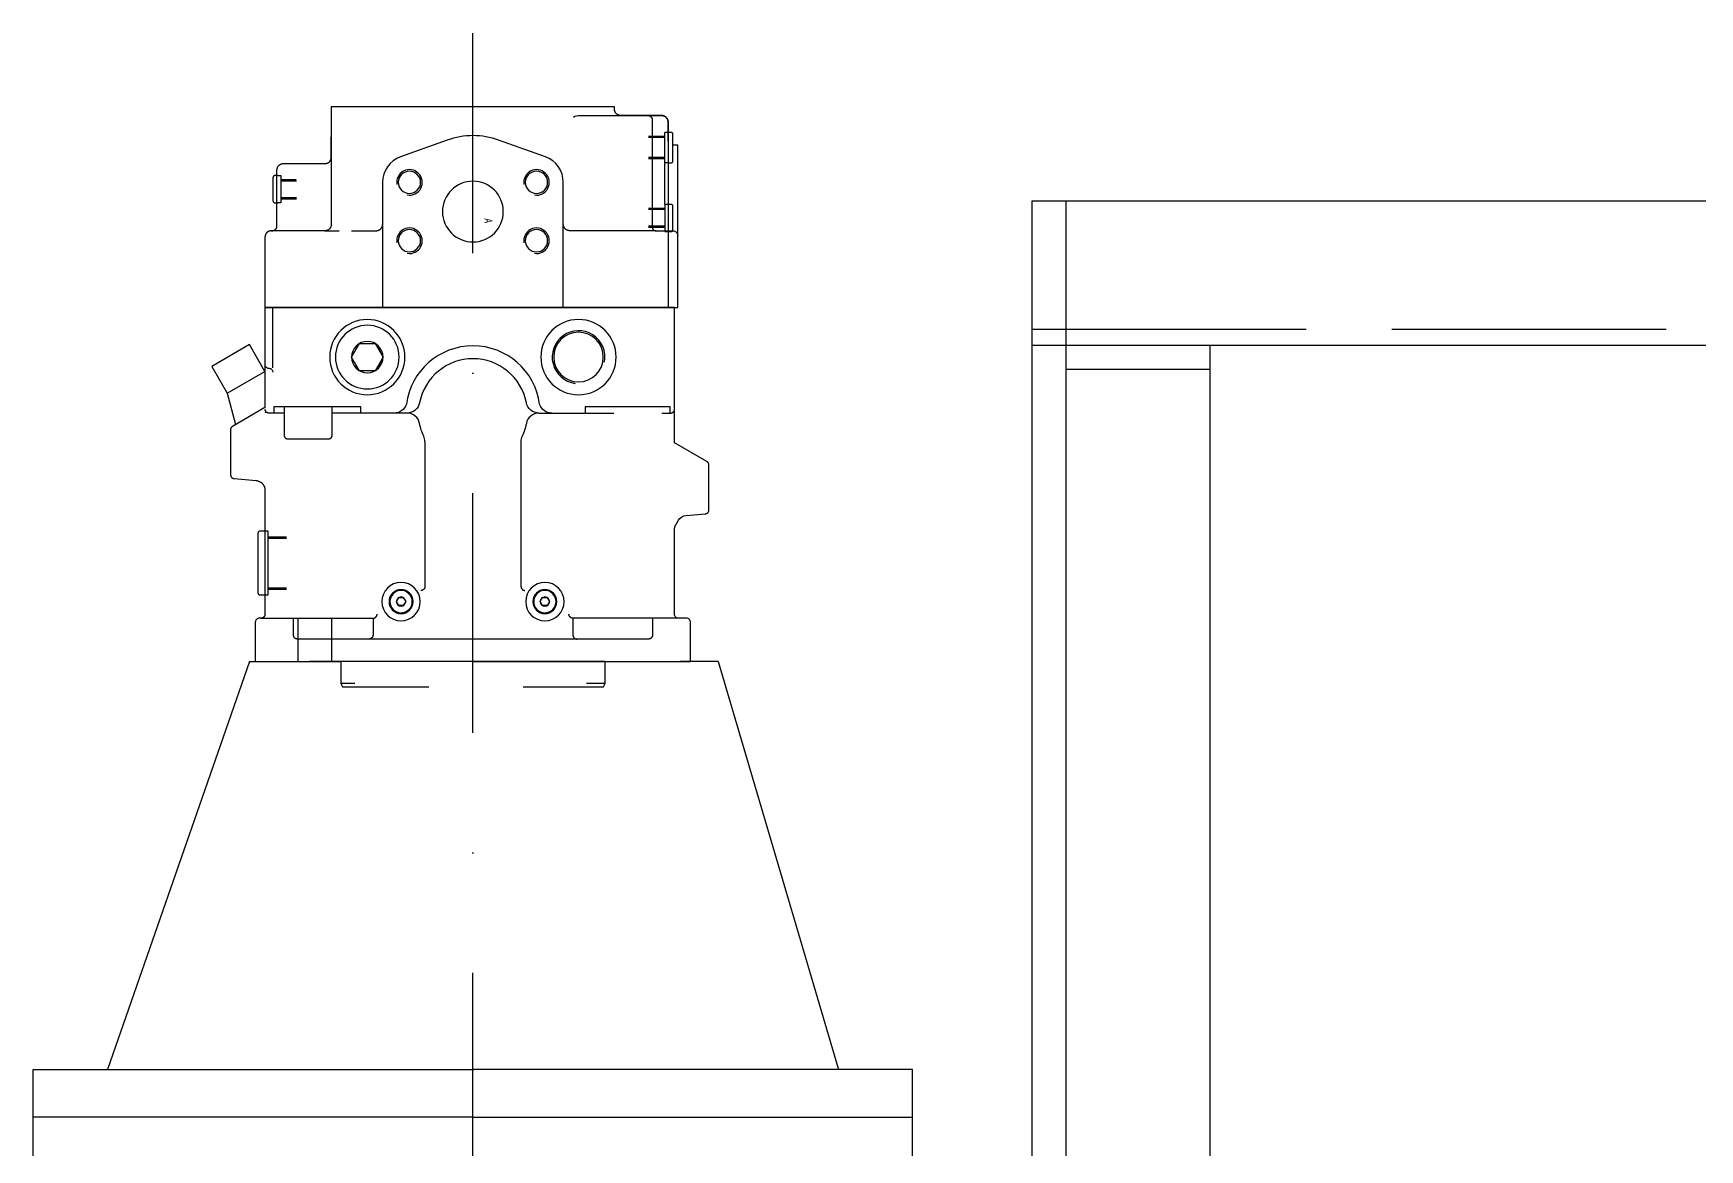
# Model space of a CAD drawing. Extents: x 33214 to 95067, y 8279 to 51908.
# Drawn here: x 41507 to 42548, y 22299 to 22997 of the extents above; entities that cross this region are included whole.
import ezdxf
from ezdxf.enums import TextEntityAlignment as Align

# ---------------------------------------------------------------- set-up
doc = ezdxf.new("R2010")
doc.units = 0
doc.header["$LTSCALE"] = 300
doc.header["$MEASUREMENT"] = 0
for name, pattern in [('DASHDOT', [1, 0.5, -0.25, 0, -0.25]), ('DASHED', [0.75, 0.5, -0.25]), ('SNT-025', [0.74, 0.4, -0.17, 0, -0.17])]:
    doc.linetypes.add(name, pattern=pattern)
for name, color, linetype in [('GENERATORSETT', 1, 'CONTINUOUS'), ('KOMP', 1, 'CONTINUOUS'), ('S0CO2', 2, 'CONTINUOUS'), ('S0CO3', 3, 'CONTINUOUS')]:
    doc.layers.add(name, color=color, linetype=linetype)
doc.styles.add('ST3', font='monotxt', dxfattribs={"oblique": 0.1})

# ---------------------------------------------------------------- blocks, each defined once
blk = doc.blocks.new('GENERATOR-CENTER')
at = {"layer": 'GENERATORSETT'}
for p, q in [((274.4, 750), (-3075.6, 750)), ((-3075.6, -750), (-3075.6, 750)), ((-3075.6, 660), (274.4, 660)), ((-2985.6, -660), (-2985.6, 660)), ((-3075.6, 645), (-2985.6, 645))]:
    blk.add_line(p, q, dxfattribs=at)
at = {"layer": 'S0CO3', "linetype": 'DASHED'}
blk.add_line((-3075.6, 670), (252.8, 670), dxfattribs=at)
at = {"layer": 'S0CO3', "linetype": 'Continuous'}
blk.add_line((-3075.6, 660), (252.8, 660), dxfattribs=at)
blk = doc.blocks.new('motorfundament')
at = {"layer": 'S0CO3', "linetype": 'Continuous'}
for p, q in [((1828, 750), (1828, 660)), ((5178, 750), (1828, 750)), ((1828, 660), (5178, 660)), ((1828, 660), (1828, -660))]:
    blk.add_line(p, q, dxfattribs=at)
at = {"layer": 'S0CO3', "linetype": 'DASHED'}
blk.add_line((1828, 670), (5178, 670), dxfattribs=at)
blk = doc.blocks.new('HYDRPUMPE-OVEN')
at = {"layer": 'KOMP'}
for p, q in [((602.4, 281.8), (602.4, 6.4)), ((648.4, 281.8), (602.4, 281.8)), ((656.6, 281.8), (632.2, 281.8)), ((632.2, 7), (632.2, 281.8)), ((347.2, 146.6), (602.4, 235.4)), ((179.5, 160.5), (165.9, 137)), ((347.2, 146.6), (347.2, 143)), ((191.3, 136.1), (191.7, 137)), ((45.9, 127), (45.9, 117.4)), ((46.6, 127), (46.6, 117.2)), ((57.1, 127), (57.1, 117.3)), ((57.9, 127), (57.9, 117.2)), ((163.6, 132), (125.9, 132)), ((269.2, 135), (269.2, 123.5)), ((270.2, 135), (270.2, 123.4)), ((301.2, 135), (301.2, 123.4)), ((302.2, 123.4), (302.2, 135)), ((347.2, 133.1), (347.2, 109.4)), ((347.2, 116.2), (320.2, 116.2)), ((347.2, -6.6), (347.2, 109.4)), ((347.2, 95.2), (320.2, 95.2)), ((347.2, -75.6), (347.2, 89.5)), ((347.2, 7), (347.2, -109)), ((602.4, -267.8), (602.4, 7.5)), ((632.2, 7), (632.2, -267.8)), ((18.9, -113), (18.9, -102.7)), ((19.6, -113), (19.6, -102.7)), ((32.1, -113), (32.1, -102.7)), ((32.9, -113), (32.9, -102.7)), ((63.9, -113), (63.9, -102.7)), ((64.6, -113), (64.6, -102.7)), ((75.1, -113), (75.1, -102.7)), ((75.9, -113), (75.9, -102.7)), ((61.4, -113), (16.4, -113)), ((16.4, -115), (16.4, -113)), ((35.4, -115), (35.4, -113)), ((347.2, -146.2), (347.2, -122.6)), ((347.2, -146.2), (602.4, -221.5)), ((648.4, -267.8), (602.4, -267.8)), ((656.6, -267.8), (632.2, -267.8))]:
    blk.add_line(p, q, dxfattribs=at)
at = {"layer": 'KOMP', "linetype": 'DASHDOT'}
blk.add_line((1592.3, 7), (-45.6, 7), dxfattribs=at)
at = {"layer": 'KOMP'}
for points in [[(166, 137), (165.9, 137), (149.1, 146.7), (162.7, 170.2), (179.5, 160.5), (199.1, 155.3)], [(191.9, 125), (191.9, 134.5), (191.9, 134.5), (191.9, 134.5), (191.9, 134.6), (191.9, 134.7), (191.9, 134.7), (191.9, 134.8), (191.8, 134.9), (191.8, 135), (191.8, 135), (191.8, 135.1), (191.8, 135.2), (191.8, 135.3), (191.7, 135.3), (191.7, 135.4), (191.7, 135.5), (191.6, 135.6), (191.6, 135.6), (191.6, 135.7), (191.5, 135.8), (191.5, 135.8), (191.4, 135.9), (191.4, 136), (191.3, 136), (191.3, 136.1), (191.2, 136.2), (191.2, 136.2), (191.1, 136.3), (191, 136.3), (191, 136.4), (190.9, 136.4), (190.8, 136.5), (190.8, 136.5), (190.7, 136.6), (190.6, 136.6), (190.6, 136.7), (190.5, 136.7), (190.4, 136.7), (190.3, 136.8), (190.3, 136.8), (190.2, 136.8), (190.1, 136.8), (190, 136.9), (190, 136.9), (189.9, 136.9), (189.8, 136.9), (189.7, 136.9), (189.7, 136.9), (189.6, 136.9), (189.5, 137), (189.4, 137)], [(265.7, 137), (265.7, 139.9), (265.7, 139.9), (265.7, 139.9), (265.7, 139.9), (265.7, 140), (265.7, 140), (265.8, 140.1), (265.8, 140.1), (265.8, 140.2), (265.8, 140.2), (265.8, 140.3), (265.8, 140.3), (265.8, 140.4), (265.8, 140.4), (265.9, 140.5), (265.9, 140.5), (265.9, 140.6), (265.9, 140.6), (266, 140.7), (266, 140.7), (266, 140.7), (266, 140.8), (266.1, 140.8), (266.1, 140.9), (266.1, 140.9), (266.2, 140.9), (266.2, 141), (266.2, 141), (266.3, 141.1), (266.3, 141.1), (266.4, 141.1), (266.4, 141.2), (266.5, 141.2), (266.5, 141.2), (266.5, 141.2), (266.6, 141.3), (266.6, 141.3), (266.7, 141.3), (266.7, 141.3), (266.8, 141.4), (266.8, 141.4), (266.9, 141.4), (266.9, 141.4), (267, 141.4), (267, 141.4), (267.1, 141.4), (267.1, 141.4), (267.2, 141.4), (267.2, 141.4), (267.2, 141.5), (267.3, 141.5), (304, 141.5), (304, 141.5), (304.1, 141.5), (304.1, 141.5), (304.2, 141.4), (304.2, 141.4), (304.3, 141.4), (304.3, 141.4), (304.4, 141.4), (304.4, 141.4), (304.5, 141.4), (304.5, 141.4), (304.6, 141.4), (304.6, 141.4), (304.6, 141.3), (304.7, 141.3), (304.7, 141.3), (304.8, 141.3), (304.8, 141.2), (304.9, 141.2), (304.9, 141.2), (305, 141.2), (305, 141.1), (305.1, 141.1), (305.1, 141.1), (305.1, 141), (305.2, 141), (305.2, 140.9), (305.2, 140.9), (305.3, 140.9), (305.3, 140.8), (305.3, 140.8), (305.4, 140.7), (305.4, 140.7), (305.4, 140.7), (305.4, 140.6), (305.5, 140.6), (305.5, 140.5), (305.5, 140.5), (305.5, 140.4), (305.6, 140.4), (305.6, 140.3), (305.6, 140.3), (305.6, 140.2), (305.6, 140.2), (305.6, 140.1), (305.6, 140.1), (305.6, 140), (305.6, 140), (305.6, 139.9), (305.6, 139.9), (305.6, 137)], [(305.6, 137), (305.6, 135), (265.7, 135), (265.7, 137)], [(320.2, 139.5), (320.2, 69.4), (320.2, 69.4), (320.2, 69.4), (320.2, 69.3), (320.2, 69.2), (320.2, 69.1), (320.2, 69.1), (320.1, 69), (320.1, 68.9), (320.1, 68.8), (320.1, 68.8), (320.1, 68.7), (320.1, 68.6), (320, 68.5), (320, 68.5), (320, 68.4), (319.9, 68.3), (319.9, 68.2), (319.9, 68.2), (319.8, 68.1), (319.8, 68), (319.7, 68), (319.7, 67.9), (319.6, 67.8), (319.6, 67.8), (319.5, 67.7), (319.5, 67.7), (319.4, 67.6), (319.3, 67.5), (319.3, 67.5), (319.2, 67.4), (319.1, 67.4), (319.1, 67.3), (319, 67.3), (318.9, 67.3), (318.9, 67.2), (318.8, 67.2), (318.7, 67.1), (318.6, 67.1), (318.6, 67.1), (318.5, 67.1), (318.4, 67), (318.3, 67), (318.3, 67), (318.2, 67), (318.1, 67), (318, 66.9), (318, 66.9), (317.9, 66.9), (317.8, 66.9), (317.7, 66.9)], [(77.9, 133), (77.9, 132.5), (77.9, 132.5), (77.9, 132.4), (77.9, 132.3), (77.9, 132.2), (77.9, 132.1), (77.9, 132), (77.8, 131.9), (77.8, 131.8), (77.8, 131.8), (77.8, 131.7), (77.8, 131.6), (77.7, 131.5), (77.7, 131.4), (77.7, 131.3), (77.6, 131.2), (77.6, 131.1), (77.5, 131), (77.5, 131), (77.4, 130.9), (77.4, 130.8), (77.3, 130.7), (77.3, 130.6), (77.2, 130.6), (77.1, 130.5), (77.1, 130.4), (77, 130.3), (76.9, 130.3), (76.9, 130.2), (76.8, 130.1), (76.7, 130.1), (76.6, 130), (76.5, 130), (76.5, 129.9), (76.4, 129.9), (76.3, 129.8), (76.2, 129.8), (76.1, 129.7), (76, 129.7), (75.9, 129.6), (75.9, 129.6), (75.8, 129.6), (75.7, 129.6), (75.6, 129.5), (75.5, 129.5), (75.4, 129.5), (75.3, 129.5), (75.2, 129.5), (75.1, 129.5), (75.1, 129.5), (74.9, 129.5), (39.9, 129.5), (39.9, 129.5), (39.8, 129.5), (39.7, 129.4), (39.5, 129.4), (39.4, 129.4), (39.3, 129.4), (39.2, 129.4), (39.1, 129.4), (39, 129.3), (38.8, 129.3), (38.7, 129.3), (38.6, 129.2), (38.5, 129.2), (38.4, 129.2), (38.2, 129.1), (38.1, 129), (38, 129), (37.9, 128.9), (37.8, 128.9), (37.7, 128.8), (37.6, 128.7), (37.5, 128.6), (37.4, 128.6), (37.3, 128.5), (37.2, 128.4), (37.1, 128.3), (37, 128.2), (36.9, 128.1), (36.8, 128), (36.7, 127.9), (36.6, 127.8), (36.6, 127.7), (36.5, 127.6), (36.4, 127.4), (36.4, 127.3), (36.3, 127.2), (36.2, 127.1), (36.2, 127), (36.1, 126.9), (36.1, 126.8), (36.1, 126.6), (36, 126.5), (36, 126.4), (36, 126.3), (35.9, 126.2), (35.9, 126), (35.9, 125.9), (35.9, 125.8), (35.9, 125.7), (35.9, 125.5), (35.9, 99.5), (35.9, 99.5), (35.9, 99.3), (35.9, 99.2), (35.9, 99.1), (35.9, 99), (35.8, 98.9), (35.8, 98.8), (35.8, 98.6), (35.8, 98.5), (35.7, 98.4), (35.7, 98.3), (35.7, 98.2), (35.6, 98), (35.6, 97.9), (35.5, 97.8), (35.5, 97.7), (35.4, 97.6), (35.4, 97.5), (35.3, 97.3), (35.2, 97.2), (35.1, 97.1), (35.1, 97), (35, 96.9), (34.9, 96.8), (34.8, 96.7), (34.7, 96.6), (34.6, 96.5), (34.5, 96.4), (34.4, 96.4), (34.3, 96.3), (34.2, 96.2), (34.1, 96.1), (34, 96.1), (33.9, 96), (33.8, 95.9), (33.7, 95.9), (33.5, 95.8), (33.4, 95.8), (33.3, 95.7), (33.2, 95.7), (33.1, 95.6), (32.9, 95.6), (32.8, 95.6), (32.7, 95.5), (32.6, 95.5), (32.5, 95.5), (32.3, 95.5), (32.2, 95.5), (32.1, 95.5), (31.9, 95.5), (19.2, 95.5)], [(43.4, 129), (43.4, 130.8), (43.4, 130.8), (43.4, 130.8), (43.4, 130.8), (43.4, 130.9), (43.4, 130.9), (43.4, 130.9), (43.4, 131), (43.4, 131), (43.4, 131), (43.4, 131.1), (43.4, 131.1), (43.5, 131.1), (43.5, 131.2), (43.5, 131.2), (43.5, 131.3), (43.5, 131.3), (43.5, 131.3), (43.5, 131.4), (43.6, 131.4), (43.6, 131.4), (43.6, 131.5), (43.6, 131.5), (43.7, 131.5), (43.7, 131.5), (43.7, 131.6), (43.7, 131.6), (43.8, 131.6), (43.8, 131.7), (43.8, 131.7), (43.9, 131.7), (43.9, 131.7), (43.9, 131.8), (44, 131.8), (44, 131.8), (44, 131.8), (44.1, 131.8), (44.1, 131.8), (44.1, 131.9), (44.2, 131.9), (44.2, 131.9), (44.2, 131.9), (44.3, 131.9), (44.3, 131.9), (44.3, 131.9), (44.4, 131.9), (44.4, 131.9), (44.4, 131.9), (44.5, 132), (44.5, 132), (44.6, 132), (59.2, 132), (59.2, 132), (59.2, 132), (59.3, 132), (59.3, 132), (59.3, 131.9), (59.4, 131.9), (59.4, 131.9), (59.4, 131.9), (59.5, 131.9), (59.5, 131.9), (59.5, 131.9), (59.6, 131.9), (59.6, 131.9), (59.6, 131.9), (59.7, 131.8), (59.7, 131.8), (59.8, 131.8), (59.8, 131.8), (59.8, 131.8), (59.9, 131.8), (59.9, 131.7), (59.9, 131.7), (59.9, 131.7), (60, 131.7), (60, 131.6), (60, 131.6), (60.1, 131.6), (60.1, 131.5), (60.1, 131.5), (60.1, 131.5), (60.2, 131.5), (60.2, 131.4), (60.2, 131.4), (60.2, 131.4), (60.2, 131.3), (60.3, 131.3), (60.3, 131.3), (60.3, 131.2), (60.3, 131.2), (60.3, 131.1), (60.3, 131.1), (60.3, 131.1), (60.4, 131), (60.4, 131), (60.4, 131), (60.4, 130.9), (60.4, 130.9), (60.4, 130.9), (60.4, 130.8), (60.4, 130.8), (60.4, 129)], [(43.4, 129), (43.4, 127), (55.9, 127), (60.4, 127)], [(60.4, 127), (60.4, 129)], [(191.9, 77.1), (187.9, 77.1), (187.9, 131.5), (191.9, 131.5)], [(187.9, 125), (205.9, 125), (205.9, 125), (205.9, 125), (206, 125), (206.1, 124.9), (206.1, 124.9), (206.2, 124.9), (206.2, 124.9), (206.3, 124.9), (206.4, 124.9), (206.4, 124.9), (206.5, 124.9), (206.5, 124.8), (206.6, 124.8), (206.7, 124.8), (206.7, 124.8), (206.8, 124.8), (206.8, 124.7), (206.9, 124.7), (206.9, 124.7), (207, 124.6), (207, 124.6), (207.1, 124.5), (207.2, 124.5), (207.2, 124.5), (207.3, 124.4), (207.3, 124.4), (207.3, 124.3), (207.4, 124.3), (207.4, 124.2), (207.5, 124.2), (207.5, 124.1), (207.6, 124.1), (207.6, 124), (207.6, 124), (207.7, 123.9), (207.7, 123.8), (207.7, 123.8), (207.7, 123.7), (207.8, 123.7), (207.8, 123.6), (207.8, 123.5), (207.8, 123.5), (207.8, 123.4), (207.8, 123.4), (207.9, 123.3), (207.9, 123.2), (207.9, 123.2), (207.9, 123.1), (207.9, 123.1), (207.9, 123), (207.9, 97), (207.9, 97), (207.9, 96.9), (207.9, 96.8), (207.9, 96.8), (207.9, 96.7), (207.9, 96.7), (207.9, 96.6), (207.8, 96.5), (207.8, 96.5), (207.8, 96.4), (207.8, 96.4), (207.8, 96.3), (207.8, 96.2), (207.7, 96.2), (207.7, 96.1), (207.7, 96.1), (207.7, 96), (207.6, 96), (207.6, 95.9), (207.6, 95.8), (207.5, 95.8), (207.5, 95.7), (207.4, 95.7), (207.4, 95.6), (207.3, 95.6), (207.3, 95.5), (207.3, 95.5), (207.2, 95.5), (207.2, 95.4), (207.1, 95.4), (207, 95.3), (207, 95.3), (206.9, 95.3), (206.9, 95.2), (206.8, 95.2), (206.8, 95.2), (206.7, 95.1), (206.7, 95.1), (206.6, 95.1), (206.5, 95.1), (206.5, 95), (206.4, 95), (206.4, 95), (206.3, 95), (206.2, 95), (206.2, 95), (206.1, 95), (206.1, 95), (206, 95), (205.9, 95), (187.9, 95), (187.9, 125)], [(320.2, -105.3), (330.7, -105.3), (330.7, -105.3), (330.8, -105.3), (330.8, -105.3), (330.9, -105.3), (331, -105.3), (331, -105.3), (331.1, -105.3), (331.2, -105.2), (331.3, -105.2), (331.3, -105.2), (331.4, -105.2), (331.5, -105.2), (331.6, -105.1), (331.6, -105.1), (331.7, -105.1), (331.8, -105), (331.9, -105), (331.9, -105), (332, -104.9), (332.1, -104.9), (332.1, -104.8), (332.2, -104.8), (332.3, -104.7), (332.3, -104.7), (332.4, -104.6), (332.5, -104.6), (332.5, -104.5), (332.6, -104.4), (332.6, -104.4), (332.7, -104.3), (332.7, -104.2), (332.8, -104.2), (332.8, -104.1), (332.9, -104), (332.9, -104), (332.9, -103.9), (333, -103.8), (333, -103.8), (333, -103.7), (333.1, -103.6), (333.1, -103.5), (333.1, -103.5), (333.1, -103.4), (333.1, -103.3), (333.1, -103.2), (333.2, -103.2), (333.2, -103.1), (333.2, -103), (333.2, -102.9), (333.2, -102.8), (333.2, 116.7), (333.2, 116.7), (333.2, 116.8), (333.2, 116.8), (333.2, 116.9), (333.2, 117), (333.2, 117.1), (333.1, 117.1), (333.1, 117.2), (333.1, 117.3), (333.1, 117.4), (333.1, 117.4), (333.1, 117.5), (333, 117.6), (333, 117.7), (333, 117.7), (332.9, 117.8), (332.9, 117.9), (332.9, 118), (332.8, 118), (332.8, 118.1), (332.7, 118.2), (332.7, 118.2), (332.6, 118.3), (332.6, 118.4), (332.5, 118.4), (332.5, 118.5), (332.4, 118.5), (332.3, 118.6), (332.3, 118.6), (332.2, 118.7), (332.1, 118.7), (332.1, 118.8), (332, 118.8), (331.9, 118.9), (331.9, 118.9), (331.8, 118.9), (331.7, 119), (331.6, 119), (331.6, 119), (331.5, 119.1), (331.4, 119.1), (331.3, 119.1), (331.3, 119.1), (331.2, 119.2), (331.1, 119.2), (331, 119.2), (331, 119.2), (330.9, 119.2), (330.8, 119.2), (330.7, 119.2), (320.2, 119.2)], [(77.9, 99.5), (77.9, 90.5)], [(191.9, 48.2), (191.9, 95)], [(361.1, 80.7), (361.1, 89.5)], [(77.9, 82.9), (77.9, 67.5), (77.9, 67.5), (77.9, 67.3), (77.9, 67.2), (77.9, 67.1), (77.9, 67), (77.8, 66.9), (77.8, 66.8), (77.8, 66.6), (77.8, 66.5), (77.7, 66.4), (77.7, 66.3), (77.7, 66.2), (77.6, 66), (77.6, 65.9), (77.5, 65.8), (77.5, 65.7), (77.4, 65.6), (77.4, 65.5), (77.3, 65.3), (77.2, 65.2), (77.1, 65.1), (77.1, 65), (77, 64.9), (76.9, 64.8), (76.8, 64.7), (76.7, 64.6), (76.6, 64.5), (76.5, 64.4), (76.4, 64.4), (76.3, 64.3), (76.2, 64.2), (76.1, 64.1), (76, 64.1), (75.9, 64), (75.8, 63.9), (75.7, 63.9), (75.5, 63.8), (75.4, 63.8), (75.3, 63.7), (75.2, 63.7), (75.1, 63.6), (74.9, 63.6), (74.8, 63.6), (74.7, 63.5), (74.6, 63.5), (74.5, 63.5), (74.3, 63.5), (74.2, 63.5), (74.1, 63.5), (73.9, 63.5)], [(156.9, 82.8), (148.4, 77.9), (148.4, 68), (156.9, 63.1), (165.4, 68), (165.4, 77.9), (156.9, 82.8), (156.9, 82.8)], [(320.2, 69.4), (330.7, 69.4), (330.7, 69.4), (330.8, 69.4), (330.8, 69.4), (330.9, 69.4), (331, 69.4), (331, 69.4), (331.1, 69.5), (331.2, 69.5), (331.3, 69.5), (331.3, 69.5), (331.4, 69.5), (331.5, 69.6), (331.6, 69.6), (331.6, 69.6), (331.7, 69.6), (331.8, 69.7), (331.9, 69.7), (331.9, 69.8), (332, 69.8), (332.1, 69.8), (332.1, 69.9), (332.2, 69.9), (332.3, 70), (332.3, 70), (332.4, 70.1), (332.5, 70.2), (332.5, 70.2), (332.6, 70.3), (332.6, 70.3), (332.7, 70.4), (332.7, 70.5), (332.8, 70.5), (332.8, 70.6), (332.9, 70.7), (332.9, 70.7), (332.9, 70.8), (333, 70.9), (333, 71), (333, 71), (333.1, 71.1), (333.1, 71.2), (333.1, 71.3), (333.1, 71.3), (333.1, 71.4), (333.1, 71.5), (333.2, 71.6), (333.2, 71.6), (333.2, 71.7), (333.2, 71.8), (333.2, 71.9)], [(309.8, 49), (312.3, 50.5), (312.3, 53.3), (309.8, 54.8), (307.3, 53.3), (307.3, 50.5), (309.8, 49), (309.8, 49)], [(209.8, 37), (300.3, 37), (300.3, 37), (300.4, 37), (300.5, 37), (300.6, 37), (300.6, 37), (300.7, 37), (300.8, 37), (300.8, 37), (300.9, 37), (301, 37), (301.1, 37.1), (301.1, 37.1), (301.2, 37.1), (301.3, 37.1), (301.4, 37.2), (301.4, 37.2), (301.5, 37.2), (301.6, 37.3), (301.7, 37.3), (301.7, 37.4), (301.8, 37.4), (301.9, 37.5), (301.9, 37.5), (302, 37.6), (302, 37.6), (302.1, 37.7), (302.2, 37.7), (302.2, 37.8), (302.3, 37.9), (302.3, 37.9), (302.4, 38), (302.4, 38.1), (302.5, 38.1), (302.5, 38.2), (302.5, 38.3), (302.6, 38.4), (302.6, 38.4), (302.6, 38.5), (302.7, 38.6), (302.7, 38.6), (302.7, 38.7), (302.7, 38.8), (302.8, 38.9), (302.8, 38.9), (302.8, 39), (302.8, 39.1), (302.8, 39.2), (302.8, 39.2), (302.8, 39.3), (302.8, 39.5), (302.8, 39.5)], [(209.8, -23), (300.3, -23), (300.3, -23), (300.4, -23), (300.5, -23), (300.6, -23.1), (300.6, -23.1), (300.7, -23.1), (300.8, -23.1), (300.8, -23.1), (300.9, -23.1), (301, -23.1), (301.1, -23.2), (301.1, -23.2), (301.2, -23.2), (301.3, -23.2), (301.4, -23.3), (301.4, -23.3), (301.5, -23.3), (301.6, -23.4), (301.7, -23.4), (301.7, -23.5), (301.8, -23.5), (301.9, -23.6), (301.9, -23.6), (302, -23.7), (302, -23.7), (302.1, -23.8), (302.2, -23.8), (302.2, -23.9), (302.3, -24), (302.3, -24), (302.4, -24.1), (302.4, -24.2), (302.5, -24.2), (302.5, -24.3), (302.5, -24.4), (302.6, -24.4), (302.6, -24.5), (302.6, -24.6), (302.7, -24.7), (302.7, -24.7), (302.7, -24.8), (302.7, -24.9), (302.8, -25), (302.8, -25), (302.8, -25.1), (302.8, -25.2), (302.8, -25.3), (302.8, -25.3), (302.8, -25.4), (302.8, -25.5)], [(363.1, -24.5), (363.1, -74.7)], [(191.9, -34.3), (191.9, -81)], [(309.8, -40.9), (312.3, -39.4), (312.3, -36.6), (309.8, -35.1), (307.3, -36.6), (307.3, -39.4), (309.8, -40.9), (309.8, -40.9)], [(77.9, -107.5), (77.9, -53.5), (77.9, -53.5), (77.9, -53.4), (77.9, -53.3), (77.9, -53.2), (77.9, -53.1), (77.8, -53), (77.8, -52.8), (77.8, -52.7), (77.8, -52.6), (77.7, -52.5), (77.7, -52.4), (77.7, -52.2), (77.6, -52.1), (77.6, -52), (77.5, -51.9), (77.5, -51.8), (77.4, -51.7), (77.4, -51.6), (77.3, -51.4), (77.2, -51.3), (77.1, -51.2), (77.1, -51.1), (77, -51), (76.9, -50.9), (76.8, -50.8), (76.7, -50.7), (76.6, -50.6), (76.5, -50.5), (76.4, -50.4), (76.3, -50.4), (76.2, -50.3), (76.1, -50.2), (76, -50.1), (75.9, -50.1), (75.8, -50), (75.7, -50), (75.5, -49.9), (75.4, -49.8), (75.3, -49.8), (75.2, -49.8), (75.1, -49.7), (74.9, -49.7), (74.8, -49.7), (74.7, -49.6), (74.6, -49.6), (74.5, -49.6), (74.3, -49.6), (74.2, -49.6), (74.1, -49.6), (73.9, -49.5)], [(320.2, -121.5), (320.2, -55.5), (320.2, -55.5), (320.2, -55.4), (320.2, -55.4), (320.2, -55.3), (320.2, -55.2), (320.2, -55.1), (320.1, -55.1), (320.1, -55), (320.1, -54.9), (320.1, -54.9), (320.1, -54.8), (320.1, -54.7), (320, -54.6), (320, -54.6), (320, -54.5), (319.9, -54.4), (319.9, -54.3), (319.9, -54.3), (319.8, -54.2), (319.8, -54.1), (319.7, -54.1), (319.7, -54), (319.6, -53.9), (319.6, -53.9), (319.5, -53.8), (319.5, -53.7), (319.4, -53.7), (319.3, -53.6), (319.3, -53.6), (319.2, -53.5), (319.1, -53.5), (319.1, -53.4), (319, -53.4), (318.9, -53.3), (318.9, -53.3), (318.8, -53.3), (318.7, -53.2), (318.6, -53.2), (318.6, -53.2), (318.5, -53.1), (318.4, -53.1), (318.3, -53.1), (318.3, -53.1), (318.2, -53.1), (318.1, -53), (318, -53), (318, -53), (317.9, -53), (317.8, -53), (317.7, -53)], [(320.2, -55.5), (330.7, -55.5), (330.7, -55.5), (330.8, -55.5), (330.8, -55.5), (330.9, -55.5), (331, -55.5), (331, -55.5), (331.1, -55.5), (331.2, -55.6), (331.3, -55.6), (331.3, -55.6), (331.4, -55.6), (331.5, -55.6), (331.6, -55.7), (331.6, -55.7), (331.7, -55.7), (331.8, -55.8), (331.9, -55.8), (331.9, -55.8), (332, -55.9), (332.1, -55.9), (332.1, -56), (332.2, -56), (332.3, -56.1), (332.3, -56.1), (332.4, -56.2), (332.5, -56.2), (332.5, -56.3), (332.6, -56.4), (332.6, -56.4), (332.7, -56.5), (332.7, -56.6), (332.8, -56.6), (332.8, -56.7), (332.9, -56.8), (332.9, -56.8), (332.9, -56.9), (333, -57), (333, -57.1), (333, -57.1), (333.1, -57.2), (333.1, -57.3), (333.1, -57.4), (333.1, -57.4), (333.1, -57.5), (333.1, -57.6), (333.2, -57.6), (333.2, -57.7), (333.2, -57.8), (333.2, -57.9), (333.2, -58)], [(191.9, -116.3), (187.9, -116.3), (187.9, -63.2), (191.9, -63.2)], [(361.1, -75.6), (361.1, -64.1)], [(5.9, -104.6), (5.9, -111), (5.9, -111), (5.9, -111.2), (5.9, -111.3), (5.9, -111.4), (5.9, -111.5), (5.9, -111.6), (5.9, -111.7), (6, -111.9), (6, -112), (6, -112.1), (6.1, -112.2), (6.1, -112.3), (6.1, -112.5), (6.2, -112.6), (6.2, -112.7), (6.3, -112.8), (6.4, -112.9), (6.4, -113), (6.5, -113.2), (6.6, -113.3), (6.6, -113.4), (6.7, -113.5), (6.8, -113.6), (6.9, -113.7), (7, -113.8), (7.1, -113.9), (7.2, -114), (7.3, -114.1), (7.4, -114.1), (7.5, -114.2), (7.6, -114.3), (7.7, -114.4), (7.8, -114.4), (7.9, -114.5), (8, -114.6), (8.1, -114.6), (8.2, -114.7), (8.4, -114.7), (8.5, -114.8), (8.6, -114.8), (8.7, -114.9), (8.8, -114.9), (9, -114.9), (9.1, -115), (9.2, -115), (9.3, -115), (9.4, -115), (9.5, -115), (9.7, -115), (9.9, -115), (125.9, -115)], [(61.4, -115), (61.4, -113), (78.4, -113), (78.4, -115)], [(191.9, -111), (191.9, -116.5), (191.9, -116.5), (191.9, -116.6), (191.9, -116.7), (191.9, -116.8), (191.9, -116.8), (191.9, -116.9), (191.8, -117), (191.8, -117.1), (191.8, -117.1), (191.8, -117.2), (191.8, -117.3), (191.8, -117.4), (191.7, -117.4), (191.7, -117.5), (191.7, -117.6), (191.6, -117.6), (191.6, -117.7), (191.6, -117.8), (191.5, -117.9), (191.5, -117.9), (191.4, -118), (191.4, -118.1), (191.3, -118.1), (191.3, -118.2), (191.2, -118.3), (191.2, -118.3), (191.1, -118.4), (191, -118.4), (191, -118.5), (190.9, -118.5), (190.8, -118.6), (190.8, -118.6), (190.7, -118.7), (190.6, -118.7), (190.6, -118.8), (190.5, -118.8), (190.4, -118.8), (190.3, -118.9), (190.3, -118.9), (190.2, -118.9), (190.1, -118.9), (190, -119), (190, -119), (189.9, -119), (189.8, -119), (189.7, -119), (189.7, -119), (189.6, -119), (189.5, -119), (189.4, -119)], [(35.4, -115), (35.4, -116.8), (35.4, -116.8), (35.4, -116.9), (35.4, -116.9), (35.4, -116.9), (35.4, -117), (35.4, -117), (35.4, -117.1), (35.4, -117.1), (35.4, -117.1), (35.3, -117.2), (35.3, -117.2), (35.3, -117.2), (35.3, -117.3), (35.3, -117.3), (35.3, -117.3), (35.3, -117.4), (35.2, -117.4), (35.2, -117.4), (35.2, -117.5), (35.2, -117.5), (35.2, -117.5), (35.1, -117.6), (35.1, -117.6), (35.1, -117.6), (35.1, -117.7), (35, -117.7), (35, -117.7), (35, -117.7), (34.9, -117.8), (34.9, -117.8), (34.9, -117.8), (34.9, -117.8), (34.8, -117.9), (34.8, -117.9), (34.8, -117.9), (34.7, -117.9), (34.7, -117.9), (34.6, -118), (34.6, -118), (34.6, -118), (34.5, -118), (34.5, -118), (34.5, -118), (34.4, -118), (34.4, -118), (34.4, -118), (34.3, -118), (34.3, -118), (34.3, -118), (34.2, -118), (17.6, -118), (17.6, -118), (17.6, -118), (17.5, -118), (17.5, -118), (17.5, -118), (17.4, -118), (17.4, -118), (17.3, -118), (17.3, -118), (17.3, -118), (17.2, -118), (17.2, -118), (17.2, -118), (17.1, -118), (17.1, -117.9), (17.1, -117.9), (17, -117.9), (17, -117.9), (17, -117.9), (16.9, -117.8), (16.9, -117.8), (16.9, -117.8), (16.8, -117.8), (16.8, -117.7), (16.8, -117.7), (16.7, -117.7), (16.7, -117.7), (16.7, -117.6), (16.7, -117.6), (16.6, -117.6), (16.6, -117.5), (16.6, -117.5), (16.6, -117.5), (16.5, -117.4), (16.5, -117.4), (16.5, -117.4), (16.5, -117.3), (16.5, -117.3), (16.5, -117.3), (16.5, -117.2), (16.4, -117.2), (16.4, -117.2), (16.4, -117.1), (16.4, -117.1), (16.4, -117.1), (16.4, -117), (16.4, -117), (16.4, -116.9), (16.4, -116.9), (16.4, -116.8), (16.4, -115)], [(125.9, -121), (24.4, -121), (24.4, -118)], [(74.2, -118), (62.6, -118), (62.6, -118), (62.6, -118), (62.5, -118), (62.5, -118), (62.4, -118), (62.4, -118), (62.4, -118), (62.3, -118), (62.3, -118), (62.3, -118), (62.2, -118), (62.2, -118), (62.2, -118), (62.1, -118), (62.1, -117.9), (62.1, -117.9), (62, -117.9), (62, -117.9), (62, -117.9), (61.9, -117.8), (61.9, -117.8), (61.9, -117.8), (61.8, -117.8), (61.8, -117.7), (61.8, -117.7), (61.7, -117.7), (61.7, -117.7), (61.7, -117.6), (61.7, -117.6), (61.6, -117.6), (61.6, -117.5), (61.6, -117.5), (61.6, -117.5), (61.5, -117.4), (61.5, -117.4), (61.5, -117.4), (61.5, -117.3), (61.5, -117.3), (61.5, -117.3), (61.5, -117.2), (61.4, -117.2), (61.4, -117.2), (61.4, -117.1), (61.4, -117.1), (61.4, -117.1), (61.4, -117), (61.4, -117), (61.4, -116.9), (61.4, -116.9), (61.4, -116.8), (61.4, -115)], [(77.9, -117.8), (77.9, -117.8), (77.9, -117.8), (77.9, -117.8), (77.8, -117.9), (77.8, -117.9), (77.8, -117.9), (77.8, -117.9), (77.8, -117.9), (77.8, -117.9), (77.8, -117.9), (77.7, -117.9), (77.7, -117.9), (77.7, -117.9), (77.7, -117.9), (77.7, -117.9), (77.7, -117.9), (77.7, -117.9), (77.7, -117.9), (77.6, -118), (77.6, -118), (77.6, -118), (77.6, -118), (77.6, -118), (77.6, -118), (77.6, -118), (77.5, -118), (77.5, -118), (77.5, -118), (77.5, -118), (77.5, -118), (77.5, -118), (77.5, -118), (77.4, -118), (77.4, -118), (77.4, -118), (77.4, -118), (77.4, -118), (77.4, -118), (77.4, -118), (77.3, -118), (77.3, -118), (77.3, -118), (77.3, -118), (77.3, -118), (77.3, -118), (77.2, -118), (77.2, -118), (77.2, -118), (77.2, -118), (74.2, -118)], [(78.4, -115), (78.4, -116.8), (78.4, -116.8), (78.4, -116.9), (78.4, -116.9), (78.4, -116.9), (78.4, -117), (78.4, -117), (78.4, -117.1), (78.4, -117.1), (78.4, -117.1), (78.3, -117.2), (78.3, -117.2), (78.3, -117.2), (78.3, -117.3), (78.3, -117.3), (78.3, -117.3), (78.3, -117.4), (78.2, -117.4), (78.2, -117.4), (78.2, -117.5), (78.2, -117.5), (78.2, -117.5), (78.1, -117.6), (78.1, -117.6), (78.1, -117.6), (78.1, -117.7), (78, -117.7), (78, -117.7), (78, -117.7), (77.9, -117.8), (77.9, -117.8), (77.9, -117.8), (77.9, -117.8), (77.8, -117.9), (77.8, -117.9), (77.8, -117.9), (77.7, -117.9), (77.7, -117.9), (77.6, -118), (77.6, -118), (77.6, -118), (77.5, -118), (77.5, -118), (77.5, -118), (77.4, -118), (77.4, -118), (77.4, -118), (77.3, -118), (77.3, -118), (77.3, -118), (77.2, -118), (74.4, -118)]]:
    blk.add_lwpolyline(points, dxfattribs=at)
for points, format in [([(363.1, -74.7), (361.1, -75.6), (347.2, -75.6), (347.2, -129), (322.7, -129, -0.414214), (320.2, -126.5), (320.2, -121.5, 0.414214), (317.7, -119), (264.8, -119), (264.8, -119), (264.7, -119), (264.6, -119), (264.6, -119), (264.5, -119), (264.4, -119.1), (264.4, -119.1), (264.3, -119.1), (264.3, -119.1), (264.2, -119.1), (264.1, -119.1), (264.1, -119.1), (264, -119.1), (263.9, -119.1), (263.9, -119.1), (263.8, -119.1), (263.8, -119.1), (263.7, -119.1), (263.6, -119.2), (263.6, -119.2), (263.5, -119.2), (263.5, -119.2), (263.4, -119.2), (263.3, -119.2), (263.3, -119.2), (263.2, -119.2), (263.1, -119.3), (263.1, -119.3), (263, -119.3), (263, -119.3), (262.9, -119.3), (262.8, -119.4), (262.8, -119.4), (262.7, -119.4), (262.7, -119.4), (262.6, -119.4), (262.5, -119.5), (262.5, -119.5), (262.4, -119.5), (262.4, -119.5), (262.3, -119.6), (262.3, -119.6), (262.2, -119.6), (262.1, -119.6), (262.1, -119.7), (262, -119.7), (262, -119.7), (261.9, -119.8), (261.9, -119.8), (261.8, -119.8), (258.9, -121.5, 0.244698), (255.9, -126.2), (254.9, -138.3), (254.9, -138.3), (254.9, -138.3), (254.9, -138.4), (254.9, -138.5), (254.8, -138.5), (254.8, -138.6), (254.8, -138.7), (254.8, -138.7), (254.8, -138.8), (254.8, -138.9), (254.7, -138.9), (254.7, -139), (254.7, -139.1), (254.6, -139.2), (254.6, -139.2), (254.6, -139.3), (254.5, -139.4), (254.5, -139.4), (254.4, -139.5), (254.4, -139.5), (254.4, -139.6), (254.3, -139.7), (254.2, -139.7), (254.2, -139.8), (254.1, -139.8), (254.1, -139.9), (254, -139.9), (254, -140), (253.9, -140), (253.8, -140.1), (253.8, -140.1), (253.7, -140.2), (253.6, -140.2), (253.6, -140.2), (253.5, -140.3), (253.4, -140.3), (253.4, -140.3), (253.3, -140.4), (253.2, -140.4), (253.2, -140.4), (253.1, -140.4), (253, -140.5), (253, -140.5), (252.9, -140.5), (252.8, -140.5), (252.7, -140.5), (252.7, -140.5), (252.6, -140.5), (252.5, -140.5), (252.4, -140.5), (224.4, -140.5), (224.4, -140.5), (224.3, -140.5), (224.3, -140.5), (224.2, -140.5), (224.2, -140.5), (224.1, -140.5), (224.1, -140.5), (224, -140.5), (224, -140.5), (223.9, -140.5), (223.9, -140.5), (223.8, -140.5), (223.8, -140.5), (223.7, -140.5), (223.7, -140.4), (223.6, -140.4), (223.6, -140.4), (223.5, -140.4), (223.5, -140.4), (223.4, -140.4), (223.4, -140.3), (223.3, -140.3), (223.3, -140.3), (223.2, -140.3), (223.2, -140.2), (223.1, -140.2), (223.1, -140.2), (223, -140.2), (223, -140.1), (223, -140.1), (222.9, -140.1), (222.9, -140), (222.8, -140), (222.8, -140), (222.7, -139.9), (222.7, -139.9), (222.7, -139.9), (222.6, -139.8), (222.6, -139.8), (222.6, -139.7), (222.5, -139.7), (222.5, -139.7), (222.5, -139.6), (222.4, -139.6), (222.4, -139.5), (222.4, -139.5), (222.3, -139.5), (222.3, -139.4), (222.3, -139.4), (222.2, -139.3), (210.5, -119), (125.9, -119), (125.9, 137), (188.5, 137), (200.2, 157.2), (200.2, 157.2), (200.2, 157.2), (200.3, 157.3), (200.3, 157.3), (200.3, 157.4), (200.4, 157.4), (200.4, 157.5), (200.4, 157.5), (200.5, 157.5), (200.5, 157.6), (200.5, 157.6), (200.6, 157.7), (200.6, 157.7), (200.6, 157.7), (200.7, 157.8), (200.7, 157.8), (200.7, 157.8), (200.8, 157.9), (200.8, 157.9), (200.9, 157.9), (200.9, 158), (201, 158), (201, 158), (201, 158.1), (201.1, 158.1), (201.1, 158.1), (201.2, 158.1), (201.2, 158.2), (201.3, 158.2), (201.3, 158.2), (201.4, 158.2), (201.4, 158.3), (201.5, 158.3), (201.5, 158.3), (201.6, 158.3), (201.6, 158.3), (201.7, 158.4), (201.7, 158.4), (201.8, 158.4), (201.8, 158.4), (201.9, 158.4), (201.9, 158.4), (202, 158.4), (202, 158.4), (202.1, 158.4), (202.1, 158.4), (202.2, 158.4), (202.2, 158.5), (202.3, 158.5), (202.4, 158.5), (230.4, 158.5), (230.4, 158.5), (230.5, 158.5), (230.5, 158.5), (230.6, 158.4), (230.7, 158.4), (230.7, 158.4), (230.8, 158.4), (230.9, 158.4), (231, 158.4), (231, 158.4), (231.1, 158.4), (231.2, 158.3), (231.2, 158.3), (231.3, 158.3), (231.4, 158.3), (231.4, 158.2), (231.5, 158.2), (231.6, 158.2), (231.6, 158.1), (231.7, 158.1), (231.8, 158), (231.8, 158), (231.9, 157.9), (232, 157.9), (232, 157.9), (232.1, 157.8), (232.1, 157.7), (232.2, 157.7), (232.2, 157.6), (232.3, 157.6), (232.4, 157.5), (232.4, 157.5), (232.4, 157.4), (232.5, 157.3), (232.5, 157.3), (232.6, 157.2), (232.6, 157.1), (232.6, 157.1), (232.7, 157), (232.7, 156.9), (232.7, 156.9), (232.8, 156.8), (232.8, 156.7), (232.8, 156.7), (232.8, 156.6), (232.8, 156.5), (232.8, 156.4), (232.9, 156.4), (232.9, 156.3), (232.9, 156.2), (234.1, 142.4), (234.1, 142.4), (234.1, 142.3), (234.1, 142.1), (234.2, 141.9), (234.2, 141.8), (234.2, 141.6), (234.3, 141.4), (234.3, 141.3), (234.4, 141.1), (234.4, 140.9), (234.5, 140.8), (234.5, 140.6), (234.6, 140.5), (234.7, 140.3), (234.8, 140.1), (234.9, 140), (235, 139.8), (235.1, 139.7), (235.2, 139.5), (235.3, 139.4), (235.4, 139.2), (235.5, 139.1), (235.6, 138.9), (235.7, 138.8), (235.9, 138.7), (236, 138.5), (236.2, 138.4), (236.3, 138.3), (236.4, 138.2), (236.6, 138.1), (236.7, 138), (236.9, 137.9), (237.1, 137.8), (237.2, 137.7), (237.4, 137.6), (237.5, 137.5), (237.7, 137.4), (237.9, 137.4), (238.1, 137.3), (238.2, 137.2), (238.4, 137.2), (238.6, 137.1), (238.7, 137.1), (238.9, 137.1), (239.1, 137), (239.2, 137), (239.4, 137), (239.6, 137), (239.7, 137), (240.1, 137), (317.7, 137), (317.7, 137), (317.8, 137), (317.8, 137), (317.9, 137), (318, 137), (318, 137), (318.1, 137), (318.2, 137), (318.3, 137), (318.3, 137), (318.4, 137.1), (318.5, 137.1), (318.6, 137.1), (318.6, 137.1), (318.7, 137.2), (318.8, 137.2), (318.9, 137.2), (318.9, 137.3), (319, 137.3), (319.1, 137.4), (319.1, 137.4), (319.2, 137.5), (319.3, 137.5), (319.3, 137.6), (319.4, 137.6), (319.5, 137.7), (319.5, 137.7), (319.6, 137.8), (319.6, 137.9), (319.7, 137.9), (319.7, 138), (319.8, 138.1), (319.8, 138.1), (319.9, 138.2), (319.9, 138.3), (319.9, 138.4), (320, 138.4), (320, 138.5), (320, 138.6), (320.1, 138.6), (320.1, 138.7), (320.1, 138.8), (320.1, 138.9), (320.1, 138.9), (320.1, 139), (320.2, 139.1), (320.2, 139.2), (320.2, 139.2), (320.2, 139.3), (320.2, 139.5), (320.2, 140.5, -0.414214), (322.7, 143), (347.2, 143), (347.2, 89.5), (361.1, 89.5), (363.1, 88.6), (363.1, 34.5)], "xyb"), ([(195.6, 135.6, 0.0001, 0, 0), (195.6, 135.6, 0, 0, 0), (155, 159, 0.0001, 0, 0), (155, 159, 0, 0, 0)], "xyseb"), ([(21.9, -115), (9.9, -115), (9.9, -115), (9.8, -115), (9.7, -115), (9.5, -115), (9.4, -115), (9.3, -115), (9.2, -115), (9.1, -115), (9, -114.9), (8.8, -114.9), (8.7, -114.9), (8.6, -114.8), (8.5, -114.8), (8.4, -114.7), (8.2, -114.7), (8.1, -114.6), (8, -114.6), (7.9, -114.5), (7.8, -114.4), (7.7, -114.4), (7.6, -114.3), (7.5, -114.2), (7.4, -114.1), (7.3, -114.1), (7.2, -114), (7.1, -113.9), (7, -113.8), (6.9, -113.7), (6.8, -113.6), (6.7, -113.5), (6.6, -113.4), (6.6, -113.3), (6.5, -113.2), (6.4, -113), (6.4, -112.9), (6.3, -112.8), (6.2, -112.7), (6.2, -112.6), (6.1, -112.5), (6.1, -112.3), (6.1, -112.2), (6, -112.1), (6, -112), (6, -111.9), (5.9, -111.7), (5.9, -111.6), (5.9, -111.5), (5.9, -111.4), (5.9, -111.3), (5.9, -111), (5.9, -85.5), (5.9, -85.5), (5.9, -85.4), (5.9, -85.3), (5.9, -85.2), (5.9, -85.1), (5.8, -85), (5.8, -84.8), (5.8, -84.7), (5.8, -84.6), (5.7, -84.5), (5.7, -84.4), (5.7, -84.2), (5.6, -84.1), (5.6, -84), (5.5, -83.9), (5.5, -83.8), (5.4, -83.7), (5.4, -83.6), (5.3, -83.4), (5.2, -83.3), (5.1, -83.2), (5.1, -83.1), (5, -83), (4.9, -82.9), (4.8, -82.8), (4.7, -82.7), (4.6, -82.6), (4.5, -82.5), (4.4, -82.4), (4.3, -82.4), (4.2, -82.3), (4.1, -82.2), (4, -82.1), (3.9, -82.1), (3.8, -82), (3.7, -82), (3.5, -81.9), (3.4, -81.8), (3.3, -81.8), (3.2, -81.8), (3.1, -81.7), (2.9, -81.7), (2.8, -81.7), (2.7, -81.6), (2.6, -81.6), (2.5, -81.6), (2.3, -81.6), (2.2, -81.6), (2.1, -81.6), (1.9, -81.5), (0.4, -81.5), (0.4, 95.5), (73.9, 95.5, 0.414214), (77.9, 99.5), (77.9, 133), (77.9, 133), (77.9, 133.1), (77.9, 133.2), (77.9, 133.3), (77.9, 133.4), (77.9, 133.5), (77.9, 133.7), (78, 133.8), (78, 133.9), (78, 134), (78.1, 134.1), (78.1, 134.3), (78.1, 134.4), (78.2, 134.5), (78.2, 134.6), (78.3, 134.7), (78.4, 134.8), (78.4, 134.9), (78.5, 135.1), (78.6, 135.2), (78.6, 135.3), (78.7, 135.4), (78.8, 135.5), (78.9, 135.6), (79, 135.7), (79.1, 135.8), (79.2, 135.9), (79.3, 136), (79.4, 136.1), (79.5, 136.1), (79.6, 136.2), (79.7, 136.3), (79.8, 136.4), (79.9, 136.4), (80, 136.5), (80.1, 136.5), (80.2, 136.6), (80.4, 136.7), (80.5, 136.7), (80.6, 136.7), (80.7, 136.8), (80.8, 136.8), (81, 136.8), (81.1, 136.9), (81.2, 136.9), (81.3, 136.9), (81.4, 136.9), (81.5, 136.9), (81.7, 136.9), (81.9, 137), (125.9, 137), (125.9, -121)], "xyb"), ([(161.4, 137, -0.414214), (163.9, 134.5, 0.414214), (166.4, 132)], "xyb"), ([(285.7, 142.5, 0.0001, 0, 0), (285.7, 142.5, 0, 0, 0), (285.7, 119.3, 0.0001, 0, 0), (285.7, 119.3, 0, 0, 0)], "xyseb"), ([(51.9, 133, 0.0001, 0, 0), (51.9, 133, 0, 0, 0), (51.9, 116.3, 0, 0, 0)], "xyseb"), ([(208.9, 110, 0.0001, 0, 0), (208.9, 110, 0, 0, 0), (187.9, 110, 0, 0, 0)], "xyseb"), ([(348.2, 105.7, 0.0001, 0, 0), (348.2, 105.7, 0, 0, 0), (319.2, 105.7, 0.0001, 0, 0), (319.2, 105.7, 0, 0, 0)], "xyseb"), ([(156.9, 97.5, 0.0001, 0, 0), (156.9, 97.5, 0, 0, 0), (156.9, 48.5, 0.0001, 0, 0), (156.9, 48.5, 0, 0, 0)], "xyseb"), ([(132.4, 73, 0.0001, 0, 0), (132.4, 73, 0, 0, 0), (181.4, 73, 0.0001, 0, 0), (181.4, 73, 0, 0, 0)], "xyseb"), ([(125.9, -49.5), (47.6, -49.5, -0.316713), (31.6, -38.3), (21.2, -9.1, -0.173677), (21.2, 23), (31.6, 52.2, -0.316713), (47.6, 63.5), (125.9, 63.5)], "xyb"), ([(309.8, 51.9, 0, 0, 0), (309.8, 64.9, 0.0001, 0, 0), (309.8, 64.9, 0, 0, 0)], "xyseb"), ([(55.5, 48, -0.73323), (42, 41, -0.73323), (49, 54.5)], "xyb"), ([(47.6, 46.7, 0, 0, 0), (47.6, 55.7, 0.0001, 0, 0), (47.6, 55.7, 0, 0, 0)], "xyseb"), ([(92, 48, -0.73323), (78.5, 41, -0.73323), (85.5, 54.5)], "xyb"), ([(84.1, 46.7, 0, 0, 0), (84.1, 55.7, 0.0001, 0, 0), (84.1, 55.7, 0, 0, 0)], "xyseb"), ([(191.9, -42.3, 0.322704), (186.4, -34.7, -0.877299), (186.4, 48.6, 0.322704), (191.9, 56.2)], "xyb"), ([(309.8, 51.9, 0, 0, 0), (309.8, 59.9, 0.0001, 0, 0), (309.8, 59.9, 0, 0, 0)], "xyseb"), ([(47.6, 46.7, 0, 0, 0), (38.6, 46.7, 0.0001, 0, 0), (38.6, 46.7, 0, 0, 0)], "xyseb"), ([(47.6, 46.7, 0, 0, 0), (47.6, 37.7, 0.0001, 0, 0), (47.6, 37.7, 0, 0, 0)], "xyseb"), ([(77.1, 46.7, 0.0001, 0, 0), (77.1, 46.7, 0, 0, 0), (47.6, 46.7, 0, 0, 0)], "xyseb"), ([(84.1, 46.7, 0, 0, 0), (75.1, 46.7, 0.0001, 0, 0), (75.1, 46.7, 0, 0, 0)], "xyseb"), ([(84.1, 46.7, 0, 0, 0), (84.1, 37.7, 0.0001, 0, 0), (84.1, 37.7, 0, 0, 0)], "xyseb"), ([(84.1, 46.7, 0, 0, 0), (93.1, 46.7, 0.0001, 0, 0), (93.1, 46.7, 0, 0, 0)], "xyseb"), ([(191.9, -34.3, 0.359136), (185.4, -26.4, -0.824621), (185.4, 40.3, 0.359125), (191.9, 48.2)], "xyb"), ([(209.8, 37, -0.110444), (206.4, 37.7, 0.062162), (198.4, 40.3, -0.359125), (191.9, 48.2)], "xyb"), ([(309.8, 51.9, 0, 0, 0), (296.8, 51.9, 0.0001, 0, 0), (296.8, 51.9, 0, 0, 0)], "xyseb"), ([(309.8, 51.9, 0, 0, 0), (301.8, 51.9, 0.0001, 0, 0), (301.8, 51.9, 0, 0, 0)], "xyseb"), ([(317.8, 51.9, 0.0001, 0, 0), (317.8, 51.9, 0, 0, 0), (309.8, 51.9, 0, 0, 0)], "xyseb"), ([(309.8, 43.9, 0.0001, 0, 0), (309.8, 43.9, 0, 0, 0), (309.8, 51.9, 0, 0, 0)], "xyseb"), ([(309.8, 51.9, 0, 0, 0), (309.8, 38.9, 0.0001, 0, 0), (309.8, 38.9, 0, 0, 0)], "xyseb"), ([(309.8, 51.9, 0, 0, 0), (322.8, 51.9, 0.0001, 0, 0), (322.8, 51.9, 0, 0, 0)], "xyseb"), ([(65.9, -13, 0.0001, 0, 0), (65.9, -13, 0, 0, 0), (65.9, 26.7, 0.0001, 0, 0), (65.9, 26.7, 0, 0, 0)], "xyseb"), ([(-0.6, 7, 0.0001, 0, 0), (-0.6, 7, 0, 0, 0), (126.9, 7, 0.0001, 0, 0), (126.9, 7, 0, 0, 0)], "xyseb"), ([(335.5, 7, 0, 0, 0), (124.9, 7, 0.0001, 0, 0), (124.9, 7, 0, 0, 0)], "xyseb"), ([(364.1, 7, 0.0001, 0, 0), (364.1, 7, 0, 0, 0), (343.1, 7, 0, 0, 0)], "xyseb"), ([(55.5, -31.4, -0.73323), (42, -38.4, -0.73323), (49, -24.9)], "xyb"), ([(47.6, -32.7, 0, 0, 0), (47.6, -23.7, 0.0001, 0, 0), (47.6, -23.7, 0, 0, 0)], "xyseb"), ([(92, -31.4, -0.73323), (78.5, -38.4, -0.73323), (85.5, -24.9)], "xyb"), ([(84.1, -32.7, 0, 0, 0), (84.1, -23.7, 0.0001, 0, 0), (84.1, -23.7, 0, 0, 0)], "xyseb"), ([(191.9, -34.3, -0.359023), (198.4, -26.4, 0.062162), (206.4, -23.8, -0.110443), (209.8, -23)], "xyb"), ([(309.8, -38, 0, 0, 0), (309.8, -25, 0.0001, 0, 0), (309.8, -25, 0, 0, 0)], "xyseb"), ([(309.8, -38, 0, 0, 0), (309.8, -30, 0.0001, 0, 0), (309.8, -30, 0, 0, 0)], "xyseb"), ([(47.6, -32.7, 0, 0, 0), (38.6, -32.7, 0.0001, 0, 0), (38.6, -32.7, 0, 0, 0)], "xyseb"), ([(47.6, -32.7, 0, 0, 0), (47.6, -41.7, 0.0001, 0, 0), (47.6, -41.7, 0, 0, 0)], "xyseb"), ([(47.6, -32.7, 0, 0, 0), (78.1, -32.7, 0.0001, 0, 0), (78.1, -32.7, 0, 0, 0)], "xyseb"), ([(84.1, -32.7, 0, 0, 0), (75.1, -32.7, 0.0001, 0, 0), (75.1, -32.7, 0, 0, 0)], "xyseb"), ([(84.1, -32.7, 0, 0, 0), (84.1, -41.7, 0.0001, 0, 0), (84.1, -41.7, 0, 0, 0)], "xyseb"), ([(84.1, -32.7, 0, 0, 0), (93.1, -32.7, 0.0001, 0, 0), (93.1, -32.7, 0, 0, 0)], "xyseb"), ([(156.9, -83.5, 0.0001, 0, 0), (156.9, -83.5, 0, 0, 0), (156.9, -34.5, 0.0001, 0, 0), (156.9, -34.5, 0, 0, 0)], "xyseb"), ([(309.8, -38, 0, 0, 0), (296.8, -38, 0.0001, 0, 0), (296.8, -38, 0, 0, 0)], "xyseb"), ([(309.8, -38, 0, 0, 0), (301.8, -38, 0.0001, 0, 0), (301.8, -38, 0, 0, 0)], "xyseb"), ([(317.8, -38, 0.0001, 0, 0), (317.8, -38, 0, 0, 0), (309.8, -38, 0, 0, 0)], "xyseb"), ([(309.8, -46, 0.0001, 0, 0), (309.8, -46, 0, 0, 0), (309.8, -38, 0, 0, 0)], "xyseb"), ([(309.8, -38, 0, 0, 0), (309.8, -51, 0.0001, 0, 0), (309.8, -51, 0, 0, 0)], "xyseb"), ([(309.8, -38, 0, 0, 0), (322.8, -38, 0.0001, 0, 0), (322.8, -38, 0, 0, 0)], "xyseb"), ([(160, -75.2, -0.680112), (143.5, -49.4, -0.680112), (173.3, -57)], "xyb"), ([(6.8, -55.8), (6.2, -56.8), (5.9, -58.7), (5.9, -86), (5.9, -102.5), (5.9, -102.5), (5.9, -102.6), (5.9, -102.7), (5.9, -102.8), (5.9, -102.8), (5.9, -102.9), (5.9, -103), (5.9, -103.1), (6, -103.1), (6, -103.2), (6, -103.3), (6, -103.4), (6, -103.4), (6.1, -103.5), (6.1, -103.6), (6.1, -103.6), (6.2, -103.7), (6.2, -103.8), (6.3, -103.9), (6.3, -103.9), (6.4, -104), (6.4, -104.1), (6.5, -104.1), (6.5, -104.2), (6.6, -104.3), (6.6, -104.3), (6.7, -104.4), (6.7, -104.4), (6.8, -104.5), (6.9, -104.5), (6.9, -104.6), (7, -104.6), (7.1, -104.7), (7.1, -104.7), (7.2, -104.8), (7.3, -104.8), (7.4, -104.8), (7.4, -104.9), (7.5, -104.9), (7.6, -104.9), (7.7, -104.9), (7.7, -105), (7.8, -105), (7.9, -105), (8, -105), (8, -105), (8.1, -105), (8.2, -105), (8.2, -105), (8.4, -105), (75.4, -105, -0.414214), (77.9, -107.5), (77.9, -118, 0.414214), (80.9, -121)], "xyb"), ([(132.4, -59, 0.0001, 0, 0), (132.4, -59, 0, 0, 0), (181.4, -59, 0.0001, 0, 0), (181.4, -59, 0, 0, 0)], "xyseb"), ([(25.9, -119, 0.0001, 0, 0), (25.9, -119, 0, 0, 0), (25.9, -101.7, 0, 0, 0)], "xyseb"), ([(69.9, -119, 0.0001, 0, 0), (69.9, -119, 0, 0, 0), (69.9, -101.7, 0, 0, 0)], "xyseb")]:
    blk.add_lwpolyline(points, format=format, dxfattribs=at)
for centre, radius in [((156.9, 73), 23.5), ((156.9, 73), 19.9), ((156.9, 73), 9.81), ((309.8, 51.9), 12), ((47.6, 46.7), 7), ((84.1, 46.7), 7), ((309.8, 51.9), 7.5), ((309.8, 51.9), 7), ((309.8, 51.9), 2.89), ((65.9, 7), 19), ((47.6, -32.7), 7), ((84.1, -32.7), 7), ((309.8, -38), 12), ((309.8, -38), 7.5), ((309.8, -38), 7), ((156.9, -59), 23.5), ((309.8, -38), 2.89), ((156.9, -59), 15.5)]:
    blk.add_circle(centre, radius, dxfattribs=at)
at = {"layer": 'KOMP', "style": 'ST3', "width": 0.675}
blk.add_text('A', height=5, rotation=180, dxfattribs=at).set_placement((73.1, -2.7), align=Align.MIDDLE_LEFT)

msp = doc.modelspace()

# ---------------------------------------------------------------- block references
at = {"layer": 'GENERATORSETT', "linetype": 'SNT-025'}
msp.add_blockref('GENERATOR-CENTER', (45227.7, 22142), dxfattribs=at)
at = {"layer": 'KOMP', "linetype": 'Continuous', "xscale": -1, "rotation": 90}
msp.add_blockref('HYDRPUMPE-OVEN', (41788.3, 22951.4), dxfattribs=at)
at = {"layer": 'S0CO2', "color": 6}
msp.add_blockref('motorfundament', (40302.6, 22142), dxfattribs=at)

doc.saveas('drawing.dxf')
